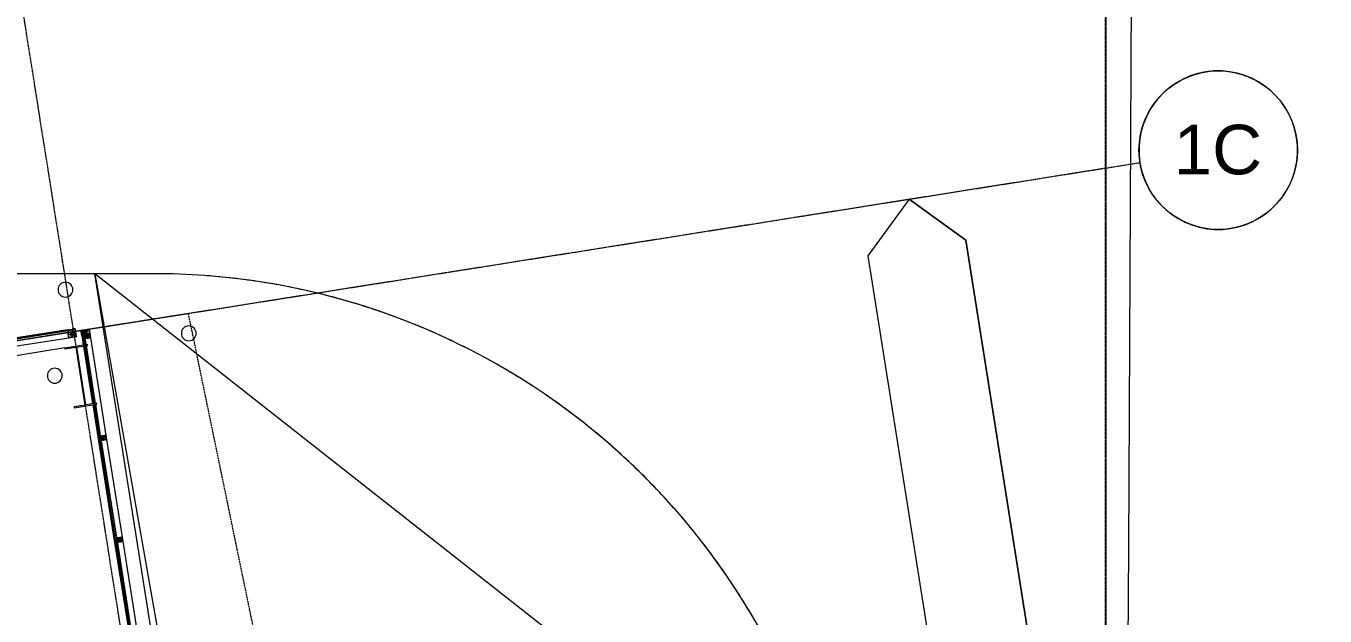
# Model space of a CAD drawing. Header units: millimetres. Extents: x -2612262 to -2065320, y 3717813 to 4283368.
# Drawn here: x -2237882 to -2224773, y 4049691 to 4055643 of the extents above; entities that cross this region are included whole.
import ezdxf

# ---------------------------------------------------------------- set-up
doc = ezdxf.new("R2010")
doc.units = ezdxf.units.MM
for name, pattern in [('AEC_Double Dash', [39, 15, -4, 6, -4, 6, -4]), ('Aligning Line', [3.2004, 1.6002, -1.6002]), ('BOUNDARY Tighter', [8, 4, -2, 0, -2]), ('Grid Line', [21, 12, -3, 3, -3]), ('Overhead', [4, 2.5, -1.5])]:
    doc.linetypes.add(name, pattern=pattern)
for name, color, linetype, lineweight in [('A-DETL', 90, 'Continuous', 18), ('A-DETL-GENF', 92, 'Continuous', 5), ('A-FLOR', 192, 'Continuous', 5), ('A-FLOR-OVHD', 1, 'Overhead', 13), ('A-GENM', 13, 'Continuous', 5), ('A-GLAZ-CWMG', 51, 'Continuous', 5), ('C-PROP-LINE', 91, 'AEC_Double Dash', 13), ('C-TOPO', 7, 'Continuous', 5), ('C-TOPO-MAJR', 7, 'Continuous', 20), ('G-ANNO-REFR', 1, 'Aligning Line', 5), ('P-SANR-FIXT', 6, 'Continuous', 5), ('Q-SPCQ', 91, 'Continuous', 5), ('S-BEAM', 12, 'Continuous', 5), ('S-GRID', 1, 'Continuous', 5), ('S-GRID-IDEN', 1, 'Continuous', 5)]:
    doc.layers.add(name, color=color, linetype=linetype, lineweight=lineweight)
doc.styles.add('Arial', font='arial.ttf', dxfattribs={"height": 500})
picture_1 = doc.add_image_def('image1.jpg', size_in_pixel=(6528, 5638))

# ---------------------------------------------------------------- blocks, each defined once
blk = doc.blocks.new('Structural Framing 19 - Structural Framing 1-1145889-GA - Part B')
at = {"layer": 'S-BEAM', "lineweight": 13}
for p, q in [((-2237262, 4052430), (-2237490, 4052394)), ((-2237490, 4052394), (-2237488, 4052385)), ((-2237488, 4052385), (-2237379, 4052402)), ((-2237379, 4052402), (-2237287, 4051819)), ((-2237369, 4052403), (-2237261, 4052421)), ((-2237277, 4051821), (-2237369, 4052403)), ((-2237261, 4052421), (-2237262, 4052430)), ((-2237287, 4051819), (-2237396, 4051802)), ((-2237396, 4051802), (-2237394, 4051792)), ((-2237394, 4051792), (-2237167, 4051828)), ((-2237169, 4051838), (-2237277, 4051821)), ((-2237167, 4051828), (-2237169, 4051838))]:
    blk.add_line(p, q, dxfattribs=at)
blk = doc.blocks.new('Downpipe - Straight - 01 - 150D-1493271-GA - Part B')
at = {"layer": 'P-SANR-FIXT'}
for start, end in [(0, 180), (360, 180), (180, 0), (180, 360)]:
    blk.add_arc((-40, 100), 75, start, end, dxfattribs=at)
blk = doc.blocks.new('Bollard_Typical - 150mm Diameter - BOL001 _fixed_-1895789-GA - Part B')
at = {"layer": 'Q-SPCQ'}
for start, end in [(360, 180), (180, 0)]:
    blk.add_arc((1.2, -75), 75, start, end, dxfattribs=at)
blk = doc.blocks.new('Rectangular Mullion - DPANMF BT2-1105307-GA - Part B')
at = {"layer": 'A-DETL-GENF'}
for p, q in [((-42, 65), (-47, 65)), ((-47, 65), (-47, 11)), ((-47, 11), (-37, 11)), ((-46, 65), (11, 65)), ((13, 67), (-45, 67)), ((-45, 34), (-45, 63)), ((-45, 63), (-42, 63)), ((-45, 12), (-45, 30)), ((-37, 12), (-45, 12)), ((-25, 33), (-44, 33)), ((-44, 31), (-25, 31)), ((-42, 63), (-42, 65)), ((-37, 11), (-37, 12)), ((-2, 41), (-15, 41)), ((-15, 40), (4, 40)), ((4, 24), (-15, 24)), ((-15, 23), (-2, 23)), ((-2, 44), (-2, 41)), ((-2, 23), (-2, 20)), ((-1, 41), (-1, 44)), ((1, 41), (-1, 41)), ((-1, 20), (-1, 23)), ((-1, 23), (1, 23)), ((11, 46), (0, 46)), ((0, 46), (0, 42)), ((0, 22), (0, 14)), ((0, 14), (1, 14)), ((1, 42), (1, 45)), ((1, 45), (11, 45)), ((1, 20), (1, 23)), ((11, 20), (1, 20)), ((1, 14), (1, 19)), ((1, 19), (11, 19)), ((4, 41), (2, 42)), ((2, 22), (4, 24)), ((8, 4), (2, 4)), ((2, 4), (2, 0)), ((3, -1), (3, 2)), ((3, 2), (6, 2)), ((3, 1), (3, -2)), ((4, -2), (4, 1)), ((6, 2), (6, -14)), ((8, -5), (8, 4)), ((11, 65), (11, 46)), ((11, 45), (11, 20)), ((11, 19), (11, -5)), ((13, -7), (13, 67)), ((-46, -6), (-48, 0)), ((-44, -7), (-46, -6)), ((-44, -11), (-46, -11)), ((-46, -11), (-46, -16)), ((-46, -12), (-46, -11)), ((-46, -11), (-43, -11)), ((-46, -16), (2, -16)), ((-44, -1), (-43, -6)), ((-42, -6), (-44, -1)), ((-44, -14), (-44, -11)), ((0, -14), (-44, -14)), ((-43, -11), (-43, -12)), ((0, -12), (0, -14)), ((2, -11), (1, -11)), ((2, -2), (2, -11)), ((2, -16), (2, -12)), ((2, -12), (3, -12)), ((2, -13), (2, -16)), ((2, -16), (8, -16)), ((4, -3), (4, -2)), ((4, -12), (4, -3)), ((6, -14), (4, -14)), ((11, -5), (8, -5)), ((8, -16), (8, -7)), ((8, -7), (13, -7))]:
    blk.add_line(p, q, dxfattribs=at)
for centre, radius, start, end in [((-44, 34), 1, 180, 270), ((-44, 30), 1, 90, 180), ((-25, 34), 1, 270, 350.1209), ((-25, 30), 1, 9.879, 90), ((-15, 32), 9.2, 88.3739, 170.1209), ((-15, 32), 9.2, 189.879, 270), ((-15, 32), 8, 88.2562, 270), ((-1, 44), 0.5, 0, 180), ((-1, 20), 0.5, 180, 0), ((3, 0), 0.834, 180, 303.9612), ((4, 40), 0.3, 270, 60), ((4, 24), 0.3, 300, 90), ((-48, -1), 0.4, 19.6375, 186.4047), ((-10, -1), 39.1, 179.0481, 193.7613), ((-44, -10), 3.39, 193.7613, 216.2723), ((-44, -1), 0.32, 21.9882, 191.4702), ((-44, -6), 0.48, 253.5726, 11.4702), ((-46, 0), 11.6, 282.7142, 356.5551), ((-41, -6), 0.88, 201.9882, 317.4298), ((-82, 37), 59.8, 313.8532, 321.0063), ((-35, -1), 0.4, 353.0736, 139.4168), ((1, -12), 0.7, 90, 180), ((2, -11), 0.5, 270, 0), ((3, -12), 0.5, 270, 0), ((4, -14), 0.5, 180, 270)]:
    blk.add_arc(centre, radius, start, end, dxfattribs=at)
for points, knots in [([(-45, 67), (-45, 67), (-45, 67), (-46, 67), (-46, 67), (-46, 67), (-46, 66), (-46, 66), (-46, 66), (-46, 66), (-46, 65), (-46, 65), (-46, 65), (-46, 65), (-46, 65), (-46, 65), (-46, 65)], [0, 0, 0, 0, 0.0625, 0.125, 0.177083, 0.229167, 0.291667, 0.375, 0.458333, 0.541667, 0.625, 0.708333, 0.770833, 0.84375, 0.916667, 1, 1, 1, 1]), ([(0, 42), (0, 42), (0, 42), (0, 42), (0, 41), (1, 41), (1, 41), (1, 41), (1, 41), (1, 41), (1, 42)], [0, 0, 0, 0, 0.333333, 0.416667, 0.5, 0.583333, 0.666667, 0.75, 0.84375, 1, 1, 1, 1]), ([(1, 23), (1, 23), (1, 23), (1, 23), (1, 23), (1, 23), (1, 23), (0, 23), (0, 22), (0, 22), (0, 22), (0, 22), (0, 22)], [0, 0, 0, 0, 0.083333, 0.1875, 0.291667, 0.375, 0.458333, 0.583333, 0.666667, 0.75, 0.875, 1, 1, 1, 1]), ([(2, 42), (2, 42), (2, 42), (1, 42), (1, 42), (1, 42), (1, 41), (1, 41)], [0, 0, 0, 0, 0.25, 0.5, 0.75, 0.875, 1, 1, 1, 1]), ([(1, 23), (1, 23), (1, 23), (1, 23), (1, 22), (1, 22), (2, 22), (2, 22)], [0, 0, 0, 0, 0.125, 0.25, 0.375, 0.625, 1, 1, 1, 1]), ([(4, 1), (4, 1), (4, 1), (4, 1), (4, 1), (4, 1), (3, 1), (3, 1), (3, 1)], [0, 0, 0, 0, 0.166667, 0.333333, 0.5, 0.666667, 0.791667, 1, 1, 1, 1]), ([(-47, -12), (-47, -12), (-46, -12), (-46, -13), (-46, -12), (-46, -12)], [0, 0, 0, 0, 0.470588, 0.735294, 1, 1, 1, 1]), ([(3, -2), (3, -2), (3, -2), (3, -2), (3, -2), (2, -2), (2, -2), (2, -2), (2, -2), (2, -2)], [0, 0, 0, 0, 0.222222, 0.388889, 0.555556, 0.666667, 0.777778, 0.888889, 1, 1, 1, 1]), ([(4, -14), (4, -14), (4, -14), (4, -13), (4, -13), (3, -13), (3, -13), (3, -13), (3, -13), (3, -13), (3, -13), (2, -12), (2, -12), (2, -13), (2, -13)], [0, 0, 0, 0, 0.0625, 0.125, 0.1875, 0.25, 0.3125, 0.375, 0.5, 0.583333, 0.708333, 0.802083, 0.911458, 1, 1, 1, 1])]:
    blk.add_open_spline(points, degree=3, knots=knots, dxfattribs=at)
blk = doc.blocks.new('Rectangular Mullion - Frame_Framed Facade_Danpal_DPANMF BT2-2874145-GA - Part B')
at = {"layer": 'A-GLAZ-CWMG'}
for p, q in [((-60, 55), (-60, 57)), ((-13, 1), (-60, 1)), ((-13, -24), (-13, 1)), ((-59, -26), (-59, -21)), ((-59, -21), (-57, -21)), ((-57, -21), (-57, -24)), ((-6, -26), (-11, -26)), ((0, -17), (-6, -17)), ((-6, -17), (-6, -26))]:
    blk.add_line(p, q, dxfattribs=at)
blk = doc.blocks.new('MulticellPanel_Polycarbonate_Danpal_1040w - Grey-V94-GA - Part B')
at = {"layer": 'A-GENM'}
h = blk.add_hatch(dxfattribs=at)
h.set_pattern_fill('FP_29', color=256, style=0, pattern_type=2)
h.set_pattern_definition([(81, (1576394.66, -4352682.2), (-790.15067, 125.14757), []), (171, (1576394.66, -4352682.2), (-125.14757, -790.15067), [])])
h.paths.add_polyline_path([(-515, -6), (-513, -1), (-519, -3)])
h.paths.add_polyline_path([(-520, -14), (-515, -11), (-515, -6), (-520, -4)])
h.paths.add_polyline_path([(-520, -2), (-513, -1), (-520, 7)])
h.paths.add_polyline_path([(-511, 0), (511, 0), (519, 8), (517, 16), (-517, 16), (-519, 8)])
h.paths.add_polyline_path([(515, -6), (519, -3), (513, -1)])
h.paths.add_polyline_path([(520, -14), (520, -4), (515, -6), (515, -11), (519, -13)])
h.paths.add_polyline_path([(513, -1), (520, -2), (520, 7)])
for p, q in [((-520, 13), (-520, 9)), ((-520, 7), (-520, -2)), ((517, 16), (-517, 16)), ((520, -2), (520, 7)), ((-520, -4), (-520, -14)), ((-519, -15), (-516, -15)), ((-515, -6), (-513, -1)), ((-515, -11), (-513, -6)), ((-513, -6), (-515, -6)), ((-513, -10), (-515, -11)), ((-514, -14), (-513, -10)), ((-511, 0), (511, 0)), ((513, -1), (515, -6)), ((515, -6), (513, -6)), ((513, -6), (515, -11)), ((515, -11), (513, -10)), ((513, -10), (514, -14)), ((516, -15), (519, -15)), ((520, -14), (520, -4))]:
    blk.add_line(p, q, dxfattribs=at)
for centre, radius, start, end in [((-517, 13), 3, 90, 180), ((-520, 8), 1.2, 270.0002, 89.9998), ((517, 13), 3, 45, 90), ((520, 8), 1.2, 180, 269.9998), ((-520, -3), 1.2, 270.0002, 89.9998), ((-519, -14), 1.5, 180, 270), ((-516, -14), 1.5, 270, 333.1609), ((-511, -2), 2, 90, 158.7864), ((511, -2), 2, 21.2136, 90), ((516, -14), 1.5, 206.8391, 270), ((520, -3), 1.2, 90.0002, 269.9998), ((519, -14), 1.5, 270, 360)]:
    blk.add_arc(centre, radius, start, end, dxfattribs=at)
blk = doc.blocks.new('Rectangular Mullion - Frame_Framed Facade_Danpal_DPANMF BT1-1887978-GA - Part B')
at = {"layer": 'A-GLAZ-CWMG'}
for p, q in [((-2237462, 4052577), (-2238437, 4052423)), ((-2237416, 4052579), (-2238436, 4052417)), ((-2237459, 4052551), (-2238427, 4052397)), ((-2237386, 4052589), (-2237409, 4052586)), ((-2237385, 4052584), (-2237408, 4052580)), ((-2237382, 4052563), (-2237399, 4052560)), ((-2237373, 4052507), (-2237391, 4052504)), ((-2237386, 4052589), (-2237385, 4052584)), ((-2237385, 4052584), (-2237382, 4052563)), ((-2237382, 4052563), (-2237381, 4052559)), ((-2237373, 4052511), (-2237373, 4052507)), ((-2237450, 4052495), (-2238424, 4052341))]:
    blk.add_line(p, q, dxfattribs=at)
blk = doc.blocks.new('MulticellPanel_Polycarbonate_Danpal_1040w - Grey-V95-GA - Part B')
at = {"layer": 'A-GENM'}
h = blk.add_hatch(dxfattribs=at)
h.set_pattern_fill('FP_30', color=256, style=0, pattern_type=2)
h.set_pattern_definition([(351, (-4350014.7, -1575770.8), (125.14757, 790.15067), []), (81, (-4350014.7, -1575770.8), (-790.15067, 125.14757), [])])
h.paths.add_polyline_path([(-513, -1), (-519, -3), (-515, -6)])
h.paths.add_polyline_path([(-520, 7), (-520, -2), (-513, -1)])
h.paths.add_polyline_path([(-519, 8), (-511, 0), (511, 0), (519, 8), (517, 16), (-517, 16)])
h.paths.add_polyline_path([(-520, -4), (-519, -13), (-515, -11), (-515, -6)])
h.paths.add_polyline_path([(513, -1), (515, -6), (519, -3)])
h.paths.add_polyline_path([(513, -1), (520, -2), (520, 7)])
h.paths.add_polyline_path([(515, -6), (515, -11), (520, -14), (520, -4)])
for p, q in [((-520, 13), (-520, 9)), ((-520, 7), (-520, -2)), ((517, 16), (-517, 16)), ((520, 9), (520, 13)), ((520, -2), (520, 7)), ((-520, -4), (-520, -13)), ((-519, -15), (-516, -15)), ((-515, -6), (-513, -1)), ((-515, -11), (-513, -6)), ((-513, -6), (-515, -6)), ((-513, -10), (-515, -11)), ((-514, -13), (-513, -10)), ((-511, 0), (511, 0)), ((513, -1), (515, -6)), ((515, -6), (513, -6)), ((513, -6), (515, -11)), ((515, -11), (513, -10)), ((513, -10), (514, -14)), ((516, -15), (519, -15)), ((520, -14), (520, -4))]:
    blk.add_line(p, q, dxfattribs=at)
for centre, radius, start, end in [((-517, 13), 3, 90, 180), ((-520, 8), 1.2, 270.0002, 89.9998), ((517, 13), 3, 360, 90), ((520, 8), 1.2, 90.0002, 269.9998), ((-520, -3), 1.2, 270.0002, 89.9998), ((-519, -14), 1.5, 225, 270), ((-516, -14), 1.5, 270, 333.1609), ((-511, -2), 2, 90, 158.7864), ((511, -2), 2, 21.2136, 90), ((516, -14), 1.5, 206.8391, 270), ((520, -3), 1.2, 90.0002, 269.9998), ((519, -14), 1.5, 270, 360)]:
    blk.add_arc(centre, radius, start, end, dxfattribs=at)
blk = doc.blocks.new('Rectangular Mullion - Frame_Framed Facade_Danpal_DPANMF BT1-1887959-GA - Part B')
at = {"layer": 'A-GLAZ-CWMG'}
for p, q in [((-2241518, 4051929), (-2242545, 4051766)), ((-2241519, 4051935), (-2242501, 4051779)), ((-2241521, 4051907), (-2242496, 4051753)), ((-2241506, 4051852), (-2242487, 4051697)), ((-2242554, 4051771), (-2242559, 4051770)), ((-2242558, 4051764), (-2242559, 4051770)), ((-2242553, 4051765), (-2242558, 4051764)), ((-2242558, 4051761), (-2242558, 4051764))]:
    blk.add_line(p, q, dxfattribs=at)
blk = doc.blocks.new('Rectangular Mullion - Frame_Framed Facade_Danpal_DPANMF BT2-2874204-GA - Part B')
at = {"layer": 'A-GLAZ-CWMG'}
for p, q in [((-60, 55), (-60, 57)), ((-13, 1), (-60, 1)), ((-13, -24), (-13, 1)), ((-59, -26), (-59, -21)), ((-59, -21), (-57, -21)), ((-57, -21), (-57, -24)), ((-5, -26), (-11, -26)), ((0, -17), (-5, -17)), ((-5, -17), (-5, -26))]:
    blk.add_line(p, q, dxfattribs=at)
blk = doc.blocks.new('MulticellPanel_Polycarbonate_Danpal_1040w - Grey-V96-GA - Part B')
at = {"layer": 'A-GENM'}
h = blk.add_hatch(dxfattribs=at)
h.set_pattern_fill('FP_31', color=256, style=0, pattern_type=2)
h.set_pattern_definition([(351, (-4351054.7, -1575770.8), (125.14757, 790.15067), []), (81, (-4351054.7, -1575770.8), (-790.15067, 125.14757), [])])
h.paths.add_polyline_path([(-513, -1), (-519, -3), (-515, -6)])
h.paths.add_polyline_path([(-520, 7), (-520, -2), (-513, -1)])
h.paths.add_polyline_path([(-519, 8), (-511, 0), (511, 0), (519, 8), (517, 16), (-517, 16)])
h.paths.add_polyline_path([(-520, -4), (-520, -14), (-515, -11), (-515, -6)])
h.paths.add_polyline_path([(513, -1), (515, -6), (519, -3)])
h.paths.add_polyline_path([(513, -1), (520, -2), (520, 7)])
h.paths.add_polyline_path([(515, -6), (515, -11), (520, -14), (520, -4)])
for p, q in [((-520, 13), (-520, 9)), ((-520, 7), (-520, -2)), ((517, 16), (-517, 16)), ((520, 9), (520, 13)), ((520, -2), (520, 7)), ((-520, -4), (-520, -14)), ((-519, -15), (-516, -15)), ((-515, -6), (-513, -1)), ((-515, -11), (-513, -6)), ((-513, -6), (-515, -6)), ((-513, -10), (-515, -11)), ((-514, -14), (-513, -10)), ((-511, 0), (511, 0)), ((513, -1), (515, -6)), ((515, -6), (513, -6)), ((513, -6), (515, -11)), ((515, -11), (513, -10)), ((513, -10), (514, -14)), ((516, -15), (519, -15)), ((520, -14), (520, -4))]:
    blk.add_line(p, q, dxfattribs=at)
for centre, radius, start, end in [((-517, 13), 3, 90, 180), ((-520, 8), 1.2, 270.0002, 89.9998), ((517, 13), 3, 360, 90), ((520, 8), 1.2, 90.0002, 269.9998), ((-520, -3), 1.2, 270.0002, 89.9998), ((-519, -14), 1.5, 180, 270), ((-516, -14), 1.5, 270, 333.1609), ((-511, -2), 2, 90, 158.7864), ((511, -2), 2, 21.2136, 90), ((516, -14), 1.5, 206.8391, 270), ((520, -3), 1.2, 90.0002, 269.9998), ((519, -14), 1.5, 270, 360)]:
    blk.add_arc(centre, radius, start, end, dxfattribs=at)
blk = doc.blocks.new('MulticellPanel_Polycarbonate_Danpal_1040w - Grey-V97-GA - Part B')
at = {"layer": 'A-GENM'}
h = blk.add_hatch(dxfattribs=at)
h.set_pattern_fill('FP_32', color=256, style=0, pattern_type=2)
h.set_pattern_definition([(351, (-4352094.7, -1575770.8), (125.14757, 790.15067), []), (81, (-4352094.7, -1575770.8), (-790.15067, 125.14757), [])])
h.paths.add_polyline_path([(-513, -1), (-519, -3), (-515, -6)])
h.paths.add_polyline_path([(-520, 7), (-520, -2), (-513, -1)])
h.paths.add_polyline_path([(-519, 8), (-511, 0), (511, 0), (519, 8), (517, 16), (-517, 16)])
h.paths.add_polyline_path([(-520, -4), (-520, -14), (-515, -11), (-515, -6)])
h.paths.add_polyline_path([(513, -1), (515, -6), (519, -3)])
h.paths.add_polyline_path([(513, -1), (520, -2), (520, 7)])
h.paths.add_polyline_path([(515, -6), (515, -11), (520, -14), (520, -4)])
for p, q in [((-520, 13), (-520, 9)), ((-520, 7), (-520, -2)), ((517, 16), (-517, 16)), ((520, 9), (520, 13)), ((520, -2), (520, 7)), ((-520, -4), (-520, -14)), ((-519, -15), (-516, -15)), ((-515, -6), (-513, -1)), ((-515, -11), (-513, -6)), ((-513, -6), (-515, -6)), ((-513, -10), (-515, -11)), ((-514, -14), (-513, -10)), ((-511, 0), (511, 0)), ((513, -1), (515, -6)), ((515, -6), (513, -6)), ((513, -6), (515, -11)), ((515, -11), (513, -10)), ((513, -10), (514, -14)), ((516, -15), (519, -15)), ((520, -14), (520, -4))]:
    blk.add_line(p, q, dxfattribs=at)
for centre, radius, start, end in [((-517, 13), 3, 90, 180), ((-520, 8), 1.2, 270.0002, 89.9998), ((517, 13), 3, 360, 90), ((520, 8), 1.2, 90.0002, 269.9998), ((-520, -3), 1.2, 270.0002, 89.9998), ((-519, -14), 1.5, 180, 270), ((-516, -14), 1.5, 270, 333.1609), ((-511, -2), 2, 90, 158.7864), ((511, -2), 2, 21.2136, 90), ((516, -14), 1.5, 206.8391, 270), ((520, -3), 1.2, 90.0002, 269.9998), ((519, -14), 1.5, 270, 360)]:
    blk.add_arc(centre, radius, start, end, dxfattribs=at)
blk = doc.blocks.new('MulticellPanel_Polycarbonate_Danpal_1040w - Grey-2874182-GA - Part B')
at = {"layer": 'A-GENM'}
for p, q in [((-27, 13), (-27, 9)), ((-27, 7), (-27, -2)), ((24, 16), (-24, 16)), ((27, 9), (27, 13)), ((27, -2), (27, 7)), ((-27, -4), (-27, -14)), ((-25, -15), (-22, -15)), ((-22, -6), (-20, -2)), ((-22, -11), (-20, -8)), ((-18, 0), (18, 0)), ((22, -6), (19, -6)), ((19, -6), (22, -11)), ((22, -11), (19, -10)), ((19, -10), (21, -13)), ((20, -1), (22, -6)), ((22, -15), (25, -15)), ((27, -13), (27, -4))]:
    blk.add_line(p, q, dxfattribs=at)
for centre, radius, start, end in [((-24, 13), 3, 90, 180), ((-27, 8), 1.2, 270.0002, 89.9998), ((24, 13), 3, 360, 90), ((27, 8), 1.2, 90.0002, 269.9998), ((-27, -3), 1.2, 270.0002, 89.9998), ((-25, -14), 1.5, 180, 270), ((-22, -14), 1.5, 270, 333.1609), ((-18, -2), 2, 90, 124.3932), ((18, -2), 2, 21.2136, 90), ((22, -14), 1.5, 206.8391, 270), ((25, -14), 1.5, 270, 315), ((27, -3), 1.2, 90.0002, 269.9998)]:
    blk.add_arc(centre, radius, start, end, dxfattribs=at)
blk = doc.blocks.new('Rectangular Mullion - Frame_Framed Facade_Danpal_DPANMF BT1-1113569-GA - Part B')
at = {"layer": 'A-GLAZ-CWMG'}
for p, q in [((-2231891, 4013047), (-2232918, 4012885)), ((-2231890, 4013041), (-2232917, 4012879)), ((-2231893, 4013020), (-2232908, 4012859)), ((-2231878, 4012965), (-2232905, 4012802))]:
    blk.add_line(p, q, dxfattribs=at)
blk = doc.blocks.new('Rectangular Mullion - Frame_Framed Facade_Danpal_DPANMF BT1-V98-GA - Part B')
at = {"layer": 'A-GLAZ-CWMG'}
for p, q in [((-2237316, 4052506), (-2237303, 4052424)), ((-2237310, 4052507), (-2237297, 4052425)), ((-2237289, 4052504), (-2237277, 4052428)), ((-2237234, 4052519), (-2237071, 4051492)), ((-2237302, 4052414), (-2237209, 4051831)), ((-2237296, 4052415), (-2237204, 4051832)), ((-2237275, 4052418), (-2237183, 4051836)), ((-2237208, 4051821), (-2237154, 4051479)), ((-2237202, 4051822), (-2237148, 4051480)), ((-2237181, 4051826), (-2237128, 4051490))]:
    blk.add_line(p, q, dxfattribs=at)
blk = doc.blocks.new('Rectangular Mullion - DPAEC50-1105308-GA - Part B')
at = {"layer": 'A-DETL-GENF'}
for p, q in [((24, 54), (-24, 54)), ((-24, 54), (-24, 5)), ((-23, 3), (-18, 3)), ((-22, 7), (-22, 34)), ((-21, 43), (-21, 50)), ((-21, 35), (-18, 35)), ((-17, 7), (-21, 6)), ((-20, 51), (-1, 51)), ((-20, 41), (-20, 43)), ((-15, 18), (-20, 9)), ((-20, 9), (-15, 17)), ((-20, 9), (-20, 7)), ((-20, 8), (-20, 9)), ((-14, 8), (-20, 8)), ((-20, 7), (-14, 7)), ((-17, 40), (-19, 40)), ((-10, 37), (-18, 37)), ((-18, 35), (-18, 22)), ((-16, 22), (-17, 35)), ((-17, 35), (-9, 35)), ((-9, 20), (-14, 20)), ((-14, 19), (-10, 19)), ((-9, 9), (-13, 8)), ((-13, 7), (-7, 9)), ((-8, 2), (-12, 1)), ((-12, 1), (-9, 1)), ((-8, 37), (-9, 37)), ((9, 34), (-9, 34)), ((-9, 34), (-8, 34)), ((-7, 9), (-9, 5)), ((-9, 4), (-7, 4)), ((-8, 36), (-8, 37)), ((-8, 34), (-8, 22)), ((-8, 5), (-6, 10)), ((-6, 10), (-8, 9)), ((-8, 2), (-6, 5)), ((-6, 5), (-8, 5)), ((-7, 4), (-8, 2)), ((-7, 22), (-7, 34)), ((-7, 34), (7, 34)), ((-4, 23), (3, 23)), ((3, 23), (-4, 23)), ((-1, 51), (0, 52)), ((0, 52), (1, 51)), ((1, 51), (20, 51)), ((8, 9), (6, 10)), ((6, 10), (8, 5)), ((8, 5), (6, 5)), ((6, 5), (8, 2)), ((7, 34), (7, 22)), ((9, 5), (7, 9)), ((7, 9), (13, 7)), ((8, 2), (7, 4)), ((7, 4), (9, 4)), ((9, 37), (8, 37)), ((8, 37), (8, 36)), ((8, 22), (8, 34)), ((8, 34), (9, 34)), ((12, 1), (8, 2)), ((9, 35), (17, 35)), ((14, 20), (9, 20)), ((13, 8), (9, 9)), ((9, 1), (12, 1)), ((18, 37), (10, 37)), ((10, 19), (14, 19)), ((20, 8), (14, 8)), ((14, 7), (20, 7)), ((20, 9), (15, 18)), ((15, 17), (20, 9)), ((17, 35), (16, 22)), ((19, 40), (17, 40)), ((21, 6), (17, 7)), ((18, 22), (18, 35)), ((18, 35), (21, 35)), ((18, 3), (23, 3)), ((20, 43), (20, 41)), ((20, 7), (20, 9)), ((20, 9), (20, 8)), ((21, 50), (21, 43)), ((22, 34), (22, 7)), ((24, 5), (24, 54))]:
    blk.add_line(p, q, dxfattribs=at)
for centre, radius, start, end in [((-23, 5), 1, 180, 270), ((-21, 39), 2.1, 75, 15), ((-21, 34), 1, 90, 180), ((-21, 7), 1, 180, 275), ((-20, 50), 1.2, 90, 180), ((-21, 39), 3.7, 75, 100.9055), ((-21, 39), 3.7, 325.4192, 15), ((-9, 28), 6, 90, 178.5709), ((137, 25), 152, 178.5709, 182.4896), ((137, 25), 152, 182.9076, 186.319), ((-9, 28), 5.2, 90, 178.5709), ((137, 25), 151, 178.5709, 181.8369), ((137, 25), 151, 182.064, 186.2791), ((137, 25), 152, 186.7358, 188.8939), ((137, 25), 151, 186.7315, 189.0318), ((-12, 2), 0.975, 188.8939, 275.24), ((-10, 38), 0.706, 289.0493, 354.5477), ((-4, 17), 6.58, 156.7371, 181.8449), ((16, 17), 26.5, 181.8449, 197.5886), ((-9, 36), 1, 270, 360), ((-4, 17), 5.98, 90, 181.8449), ((-4, 17), 6.58, 131.8412, 150.9148), ((16, 17), 25.9, 181.8449, 197.6717), ((-9, 4), 0.4, 157.1611, 284), ((-9, 2), 0.963, 275.24, 334.4387), ((-4, 17), 6.58, 90, 125.1634), ((3, 17), 5.98, 358.1551, 90), ((3, 17), 6.58, 54.8366, 90), ((9, 36), 1, 180, 270), ((3, 17), 6.58, 29.0852, 48.1588), ((-16, 17), 25.9, 342.3283, 358.1551), ((9, 2), 0.963, 205.5613, 264.76), ((10, 38), 0.706, 185.4523, 250.9507), ((9, 28), 6, 1.4287, 89.9792), ((9, 28), 5.2, 1.4291, 90), ((-16, 17), 26.5, 342.4114, 358.1551), ((9, 4), 0.4, 256, 22.8389), ((3, 17), 6.58, 358.1551, 23.2629), ((-137, 25), 151, 350.9682, 353.2685), ((12, 2), 0.975, 264.76, 351.1061), ((-137, 25), 151, 353.7209, 357.936), ((-137, 25), 152, 351.1061, 353.2642), ((-137, 25), 151, 358.1631, 1.4291), ((-137, 25), 152, 353.681, 357.0924), ((-137, 25), 152, 357.5109, 1.4287), ((21, 39), 3.7, 165, 214.5808), ((21, 39), 2.1, 165, 105), ((20, 50), 1.2, 360, 90), ((21, 39), 3.7, 79.0945, 105), ((21, 34), 1, 360, 90), ((21, 7), 1, 265, 360), ((23, 5), 1, 270, 360)]:
    blk.add_arc(centre, radius, start, end, dxfattribs=at)
for points, knots in [([(-18, 22), (-18, 22), (-18, 21), (-17, 21), (-17, 21), (-17, 21), (-17, 22), (-16, 22), (-16, 22), (-16, 22), (-16, 22)], [0, 0, 0, 0, 0.125, 0.25, 0.5, 0.625, 0.75, 0.875, 0.9375, 1, 1, 1, 1]), ([(-18, 3), (-18, 3), (-18, 4), (-18, 4), (-17, 4), (-17, 4), (-17, 4), (-17, 4), (-17, 5), (-17, 5), (-17, 5), (-17, 5), (-16, 6), (-16, 6), (-16, 6), (-16, 6), (-16, 6), (-17, 7), (-17, 7), (-17, 7), (-17, 7)], [0, 0, 0, 0, 0.083333, 0.166667, 0.208333, 0.25, 0.333333, 0.375, 0.416667, 0.458333, 0.5, 0.583333, 0.666667, 0.729167, 0.791667, 0.84375, 0.885417, 0.927083, 0.96875, 1, 1, 1, 1]), ([(16, 22), (16, 22), (16, 22), (16, 22), (17, 22), (17, 22), (17, 21), (18, 21), (18, 22)], [0, 0, 0, 0, 0.0625, 0.125, 0.1875, 0.3125, 0.4375, 1, 1, 1, 1]), ([(17, 7), (17, 7), (17, 7), (17, 7), (16, 6), (16, 6), (16, 6), (16, 6), (16, 6), (17, 5), (17, 5), (17, 4), (18, 3), (18, 3)], [0, 0, 0, 0, 0.03125, 0.072917, 0.114583, 0.15625, 0.208333, 0.270833, 0.333333, 0.416667, 0.583333, 0.75, 1, 1, 1, 1])]:
    blk.add_open_spline(points, degree=3, knots=knots, dxfattribs=at)
blk = doc.blocks.new('Rectangular Mullion - Mullion_FramedFacade_Danpal_DPAEC50-2873940-GA - Part B')
at = {"layer": 'A-GLAZ-CWMG'}
for p, q in [((-18, 3), (-23, 3)), ((-20, 9), (-22, 9)), ((-21, 6), (-17, 7)), ((-20, 7), (-20, 9)), ((-14, 7), (-20, 7)), ((-9, 1), (-12, 1)), ((-8, 9), (-6, 10)), ((-6, 10), (-8, 5)), ((-8, 5), (-6, 5)), ((-6, 5), (-8, 2)), ((3, 23), (-4, 23)), ((8, 5), (6, 10)), ((6, 10), (8, 9)), ((8, 2), (6, 5)), ((6, 5), (8, 5)), ((12, 1), (9, 1)), ((20, 7), (14, 7)), ((17, 7), (21, 6)), ((23, 3), (18, 3)), ((22, 9), (20, 9)), ((20, 9), (20, 7))]:
    blk.add_line(p, q, dxfattribs=at)
for centre, radius, start, end in [((-23, 5), 1, 180, 270), ((-21, 7), 1, 227.5, 275), ((137, 25), 152, 186.7358, 188.8939), ((-12, 2), 0.975, 188.8939, 275.24), ((-4, 17), 5.98, 90, 181.8449), ((16, 17), 25.9, 181.8449, 197.6717), ((-9, 2), 0.963, 275.24, 334.4387), ((3, 17), 5.98, 358.1551, 90), ((-16, 17), 25.9, 342.3283, 358.1551), ((9, 2), 0.963, 205.5613, 264.76), ((12, 2), 0.975, 264.76, 351.1061), ((-137, 25), 152, 351.1061, 353.2642), ((21, 7), 1, 265, 0), ((23, 5), 1, 270, 0)]:
    blk.add_arc(centre, radius, start, end, dxfattribs=at)
for points, knots in [([(-17, 7), (-17, 7), (-17, 7), (-17, 7), (-16, 6), (-16, 6), (-16, 6), (-16, 6), (-16, 6), (-17, 5), (-17, 5), (-17, 5), (-17, 5), (-17, 4), (-17, 4), (-17, 4), (-17, 4), (-18, 4), (-18, 4), (-18, 3), (-18, 3)], [-1, -1, -1, -1, -0.96875, -0.927083, -0.885417, -0.84375, -0.791667, -0.729167, -0.666667, -0.583333, -0.5, -0.458333, -0.416667, -0.375, -0.333333, -0.25, -0.208333, -0.166667, -0.083333, 0, 0, 0, 0]), ([(18, 3), (18, 3), (17, 4), (17, 5), (17, 5), (16, 6), (16, 6), (16, 6), (16, 6), (16, 6), (17, 7), (17, 7), (17, 7), (17, 7)], [-1, -1, -1, -1, -0.75, -0.583333, -0.416667, -0.333333, -0.270833, -0.208333, -0.15625, -0.114583, -0.072917, -0.03125, 0, 0, 0, 0])]:
    blk.add_open_spline(points, degree=3, knots=knots, dxfattribs=at)
blk = doc.blocks.new('Rectangular Mullion - Mullion_FramedFacade_Danpal_DPAEC50-V99-GA - Part B')
at = {"layer": 'A-GLAZ-CWMG'}
for p, q in [((-18, 3), (-23, 3)), ((-20, 9), (-22, 9)), ((-21, 6), (-17, 7)), ((-20, 7), (-20, 9)), ((-14, 7), (-20, 7)), ((-9, 1), (-12, 1)), ((-8, 9), (-6, 10)), ((-6, 10), (-8, 5)), ((-8, 5), (-6, 5)), ((-6, 5), (-8, 2)), ((3, 23), (-4, 23)), ((12, 1), (9, 1)), ((20, 7), (14, 7)), ((17, 7), (21, 6)), ((23, 3), (18, 3)), ((22, 9), (20, 9)), ((20, 9), (20, 7))]:
    blk.add_line(p, q, dxfattribs=at)
for centre, radius, start, end in [((-23, 5), 1, 180, 270), ((-21, 7), 1, 227.5, 275), ((137, 25), 152, 186.7358, 188.8939), ((-12, 2), 0.975, 188.8939, 275.24), ((-4, 17), 5.98, 90, 181.8449), ((16, 17), 25.9, 181.8449, 197.6717), ((-9, 2), 0.963, 275.24, 334.4387), ((3, 17), 5.98, 55.8183, 90), ((3, 17), 5.98, 358.1551, 39.3845), ((-16, 17), 25.9, 342.3283, 358.1551), ((12, 2), 0.975, 264.76, 351.1061), ((-137, 25), 152, 351.1061, 353.2642), ((21, 7), 1, 265, 0), ((23, 5), 1, 270, 0)]:
    blk.add_arc(centre, radius, start, end, dxfattribs=at)
for points, knots in [([(-17, 7), (-17, 7), (-17, 7), (-17, 7), (-16, 6), (-16, 6), (-16, 6), (-16, 6), (-16, 6), (-17, 5), (-17, 5), (-17, 5), (-17, 5), (-17, 4), (-17, 4), (-17, 4), (-17, 4), (-18, 4), (-18, 4), (-18, 3), (-18, 3)], [-1, -1, -1, -1, -0.96875, -0.927083, -0.885417, -0.84375, -0.791667, -0.729167, -0.666667, -0.583333, -0.5, -0.458333, -0.416667, -0.375, -0.333333, -0.25, -0.208333, -0.166667, -0.083333, 0, 0, 0, 0]), ([(18, 3), (18, 3), (17, 4), (17, 5), (17, 5), (16, 6), (16, 6), (16, 6), (16, 6), (16, 6), (17, 7), (17, 7), (17, 7), (17, 7)], [-1, -1, -1, -1, -0.75, -0.583333, -0.416667, -0.333333, -0.270833, -0.208333, -0.15625, -0.114583, -0.072917, -0.03125, 0, 0, 0, 0])]:
    blk.add_open_spline(points, degree=3, knots=knots, dxfattribs=at)
blk = doc.blocks.new('Rectangular Mullion - Mullion_FramedFacade_Danpal_DPAEC50-V100-GA - Part B')
at = {"layer": 'A-GLAZ-CWMG'}
for p, q in [((-18, 3), (-23, 3)), ((-20, 9), (-22, 9)), ((-21, 6), (-17, 7)), ((-20, 7), (-20, 9)), ((-14, 7), (-20, 7)), ((-9, 1), (-12, 1)), ((-8, 9), (-6, 10)), ((-6, 10), (-8, 5)), ((-8, 5), (-6, 5)), ((-6, 5), (-8, 2)), ((3, 23), (-4, 23)), ((6, 10), (8, 9)), ((8, 5), (6, 9)), ((8, 2), (6, 4)), ((12, 1), (9, 1)), ((20, 7), (14, 7)), ((17, 7), (21, 6)), ((23, 3), (18, 3)), ((22, 9), (20, 9)), ((20, 9), (20, 7))]:
    blk.add_line(p, q, dxfattribs=at)
for centre, radius, start, end in [((-23, 5), 1, 180, 270), ((-21, 7), 1, 227.5, 275), ((137, 25), 152, 186.7358, 188.8939), ((-12, 2), 0.975, 188.8939, 275.24), ((-4, 17), 5.98, 90, 181.8449), ((16, 17), 25.9, 189.7583, 197.6717), ((-9, 2), 0.963, 275.24, 334.4387), ((3, 17), 5.98, 358.1551, 44.0776), ((-16, 17), 25.9, 342.3283, 358.1551), ((9, 2), 0.963, 205.5613, 264.76), ((12, 2), 0.975, 264.76, 351.1061), ((-137, 25), 152, 351.1061, 353.2642), ((21, 7), 1, 265, 0), ((23, 5), 1, 270, 0)]:
    blk.add_arc(centre, radius, start, end, dxfattribs=at)
for points, knots in [([(-17, 7), (-17, 7), (-17, 7), (-17, 7), (-16, 6), (-16, 6), (-16, 6), (-16, 6), (-16, 6), (-17, 5), (-17, 5), (-17, 5), (-17, 5), (-17, 4), (-17, 4), (-17, 4), (-17, 4), (-18, 4), (-18, 4), (-18, 3), (-18, 3)], [-1, -1, -1, -1, -0.96875, -0.927083, -0.885417, -0.84375, -0.791667, -0.729167, -0.666667, -0.583333, -0.5, -0.458333, -0.416667, -0.375, -0.333333, -0.25, -0.208333, -0.166667, -0.083333, 0, 0, 0, 0]), ([(18, 3), (18, 3), (17, 4), (17, 5), (17, 5), (16, 6), (16, 6), (16, 6), (16, 6), (16, 6), (17, 7), (17, 7), (17, 7), (17, 7)], [-1, -1, -1, -1, -0.75, -0.583333, -0.416667, -0.333333, -0.270833, -0.208333, -0.15625, -0.114583, -0.072917, -0.03125, 0, 0, 0, 0])]:
    blk.add_open_spline(points, degree=3, knots=knots, dxfattribs=at)
blk = doc.blocks.new('Rectangular Mullion - Frame_Framed Facade_Danpal_DPANMF BT1-2874143-GA - Part B')
at = {"layer": 'A-GLAZ-CWMG'}
for p, q in [((-2237327, 4052572), (-2237321, 4052573)), ((-2237327, 4052572), (-2237326, 4052567)), ((-2237321, 4052573), (-2237318, 4052574)), ((-2237321, 4052573), (-2237320, 4052568)), ((-2237319, 4052560), (-2237310, 4052507)), ((-2237318, 4052514), (-2237316, 4052506)), ((-2237235, 4052526), (-2237234, 4052519))]:
    blk.add_line(p, q, dxfattribs=at)
blk = doc.blocks.new('Family - ___-240017-GA - Part B')
at = {"layer": 'C-PROP-LINE', "color": 20}
blk.add_line((-2226983, 4059444), (-2226983, 4044556), dxfattribs=at)
blk = doc.blocks.new('Dimension - Grids _2D_ - 1-200-639481-GA - Part B')
at = {"layer": 'A-DETL-GENF'}
for p, q in [((-9323, 500), (-9823, 0)), ((-9823, 0), (-9323, 500)), ((9677, 500), (-9323, 500)), ((-9323, 500), (9677, 500)), ((-9823, 0), (-9323, -500)), ((-9823, 0), (-9323, -500)), ((-9323, -500), (9677, -500)), ((-9323, -500), (9677, -500))]:
    blk.add_line(p, q, dxfattribs=at)
blk = doc.blocks.new('Grid - A1-203820-GA - Part B')
at = {"layer": 'S-GRID-IDEN'}
blk.add_circle((0, 0), 4, dxfattribs=at)
for start, end in [(360, 180), (180, 360)]:
    blk.add_arc((0, 0), 4, start, end, dxfattribs=at)

msp = doc.modelspace()

# ---------------------------------------------------------------- linework, layer by layer
at = {"layer": 'A-DETL', "linetype": 'BOUNDARY Tighter', "lineweight": 25}
msp.add_line((-2226983.4, 4044555.5), (-2226983.4, 4059443.9), dxfattribs=at)
at = {"layer": 'A-FLOR'}
for p, q in [((-2226714.7, 4059143.9), (-2226755.8, 4050371.8)), ((-2236588.2, 4053143.9), (-2256857.7, 4053143.9)), ((-2237103.1, 4052607.6), (-2237188.1, 4053143.9)), ((-2237381.8, 4052563.4), (-2237326.8, 4052572.1)), ((-2237244.4, 4052585.2), (-2237103.1, 4052607.6)), ((-2231180, 4015211.4), (-2237103.1, 4052607.6)), ((-2237489.6, 4052394.5), (-2242531.4, 4051595.9)), ((-2226755.8, 4050371.8), (-2226791.8, 4046176.5))]:
    msp.add_line(p, q, dxfattribs=at)
for points in [[(-2236076.7, 4053125.2), (-2236246.8, 4053137.7), (-2236417.5, 4053143.9), (-2236588.2, 4053143.9)], [(-2236006.8, 4053119.7), (-2236030.1, 4053121.7), (-2236053.4, 4053123.5), (-2236076.7, 4053125.2)], [(-2235717.3, 4053089.5), (-2235813.5, 4053101.6), (-2235910, 4053111.6), (-2236006.6, 4053119.7)], [(-2235429.3, 4053047.3), (-2235525, 4053063.4), (-2235621, 4053077.4), (-2235717.2, 4053089.5)], [(-2234860, 4052927.2), (-2234954, 4052951.1), (-2235048.5, 4052973.1), (-2235143.4, 4052993.2)], [(-2234579.5, 4052849.5), (-2234672.4, 4052877.3), (-2234765.9, 4052903.2), (-2234859.9, 4052927.2)], [(-2234302.4, 4052760.2), (-2234394.1, 4052791.9), (-2234486.5, 4052821.6), (-2234579.4, 4052849.5)], [(-2233760.8, 4052547.5), (-2233849.5, 4052586.7), (-2233939.1, 4052624), (-2234029.4, 4052659.5)], [(-2233497, 4052424.4), (-2233584.1, 4052467.2), (-2233672, 4052508.3), (-2233760.8, 4052547.5)], [(-2233238.6, 4052290.5), (-2233323.8, 4052336.9), (-2233410, 4052381.6), (-2233497, 4052424.4)], [(-2232739.7, 4051991), (-2232820.7, 4052044.4), (-2232902.8, 4052096), (-2232986, 4052145.9)], [(-2232499.9, 4051826), (-2232578.7, 4051882.6), (-2232658.6, 4051937.7), (-2232739.7, 4051991)], [(-2232267.3, 4051651.1), (-2232343.6, 4051711), (-2232421.2, 4051769.3), (-2232499.9, 4051826)], [(-2231415.2, 4050859.8), (-2231545.9, 4051003.2), (-2231682.6, 4051141.1), (-2231824.7, 4051273.2)], [(-2231223.6, 4050640.7), (-2231285.9, 4050715), (-2231349.8, 4050788.1), (-2231415.2, 4050859.8)], [(-2230868.6, 4050179.6), (-2230924.6, 4050258.8), (-2230982.1, 4050336.9), (-2231041.3, 4050413.8)], [(-2230705.8, 4049938.3), (-2230758.4, 4050019.8), (-2230812.7, 4050100.3), (-2230868.6, 4050179.6)], [(-2230553.2, 4049690.5), (-2230602.3, 4049774.2), (-2230653.2, 4049856.8), (-2230705.8, 4049938.3)]]:
    msp.add_open_spline(points, degree=3, dxfattribs=at)
for points, knots in [([(-2235143.4, 4052993.2), (-2235214.6, 4053008.2), (-2235309.8, 4053026.7), (-2235405.4, 4053043.3), (-2235429.3, 4053047.3)], [-0.147058824, -0.147058824, -0.147058824, -0.147058824, -0.125, -0.117647059, -0.117647059, -0.117647059, -0.117647059]), ([(-2234029.4, 4052659.5), (-2234074.5, 4052677.2), (-2234165.2, 4052711.7), (-2234256.6, 4052744.4), (-2234302.4, 4052760.2)], [-0.264705419, -0.264705419, -0.264705419, -0.264705419, -0.25, -0.235295088, -0.235295088, -0.235295088, -0.235295088]), ([(-2232986, 4052145.9), (-2233006.8, 4052158.4), (-2233090.3, 4052207.9), (-2233174.7, 4052255.7), (-2233238.6, 4052290.5)], [-0.382352353, -0.382352353, -0.382352353, -0.382352353, -0.375, -0.352941176, -0.352941176, -0.352941176, -0.352941176]), ([(-2231824.8, 4051273.2), (-2231895.8, 4051339.2), (-2232040.8, 4051468.3), (-2232190.9, 4051591.2), (-2232267.3, 4051651.1)], [-0.529411765, -0.529411765, -0.529411765, -0.529411765, -0.5, -0.470588761, -0.470588761, -0.470588761, -0.470588761]), ([(-2231041.3, 4050413.8), (-2231085.7, 4050471.5), (-2231146.1, 4050547.4), (-2231208, 4050622.1), (-2231223.6, 4050640.7)], [-0.647058824, -0.647058824, -0.647058824, -0.647058824, -0.625, -0.61764761, -0.61764761, -0.61764761, -0.61764761])]:
    msp.add_open_spline(points, degree=3, knots=knots, dxfattribs=at)
at = {"layer": 'A-FLOR-OVHD'}
for p in [(-2325995, 4038527.9), (-2325995, 4038527.9), (-2232185.8, 4033132), (-2232185.8, 4033132)]:
    msp.add_line(p, (-2236242.9, 4052743.8), dxfattribs=at)
at = {"layer": 'C-TOPO'}
msp.add_arc((-2236588.2, 4046143.9), 7000, 9.00033, 85.80959, dxfattribs=at)
at = {"layer": 'C-TOPO-MAJR', "color": 8, "lineweight": 15}
for p, q in [((-2229674.4, 4047239), (-2237188.1, 4053143.9)), ((-2237188.1, 4053143.9), (-2236145.4, 4047226.1))]:
    msp.add_line(p, q, dxfattribs=at)
at = {"layer": 'S-GRID', "linetype": 'Grid Line'}
for p, q in [((-2229896.4, 4005189.8), (-2239295.5, 4064531.7)), ((-2325985, 4038529.5), (-2226640.2, 4054264.8))]:
    msp.add_line(p, q, dxfattribs=at)

# ---------------------------------------------------------------- block references
at = {"layer": 'A-DETL-GENF', "rotation": 279.0003283881447}
msp.add_blockref('Dimension - Grids _2D_ - 1-200-639481-GA - Part B', (-2227432.4, 4044194.2), dxfattribs=at)
at = {"layer": 'A-GENM'}
for name, p, rotation in [('MulticellPanel_Polycarbonate_Danpal_1040w - Grey-V94-GA - Part B', (-2237919.4, 4052478.2), 9.000328388146853), ('MulticellPanel_Polycarbonate_Danpal_1040w - Grey-2874182-GA - Part B', (-2237294.4, 4052536.8), 99.00029522341306), ('MulticellPanel_Polycarbonate_Danpal_1040w - Grey-V97-GA - Part B', (-2237208.9, 4051996.8), 99.00029522341306), ('MulticellPanel_Polycarbonate_Danpal_1040w - Grey-V96-GA - Part B', (-2237046.2, 4050969.6), 99.00029522341306), ('MulticellPanel_Polycarbonate_Danpal_1040w - Grey-V95-GA - Part B', (-2236883.5, 4049942.4), 99.00029522341306)]:
    msp.add_blockref(name, p, dxfattribs=dict(at, rotation=rotation))
at = {"layer": 'A-GLAZ-CWMG'}
for name in ['Rectangular Mullion - Frame_Framed Facade_Danpal_DPANMF BT1-1887978-GA - Part B', 'Rectangular Mullion - Frame_Framed Facade_Danpal_DPANMF BT1-2874143-GA - Part B', 'Rectangular Mullion - Frame_Framed Facade_Danpal_DPANMF BT1-V98-GA - Part B']:
    msp.add_blockref(name, (0, 0), dxfattribs=at)
at = {"layer": 'A-GLAZ-CWMG', "extrusion": (0, 0, -1)}
for name, p, rotation in [('Rectangular Mullion - DPANMF BT2-1105307-GA - Part B', (2237414.1, 4052568.4), 170.9996716118532), ('Rectangular Mullion - Frame_Framed Facade_Danpal_DPANMF BT2-2874145-GA - Part B', (2237399.4, 4052560.6), 170.9996716118532), ('Rectangular Mullion - DPAEC50-1105308-GA - Part B', (2237405.8, 4052559.6), 170.9996716118532), ('Rectangular Mullion - Mullion_FramedFacade_Danpal_DPAEC50-V100-GA - Part B', (2237405.8, 4052559.6), 170.9996716118532), ('Rectangular Mullion - DPANMF BT2-1105307-GA - Part B', (2237308.5, 4052561.6), 80.99970477658692), ('Rectangular Mullion - Frame_Framed Facade_Danpal_DPANMF BT2-2874204-GA - Part B', (2237300.7, 4052576.3), 80.99970477658692), ('Rectangular Mullion - DPAEC50-1105308-GA - Part B', (2237290.2, 4052510.4), 80.99970477658692), ('Rectangular Mullion - Mullion_FramedFacade_Danpal_DPAEC50-V99-GA - Part B', (2237290.2, 4052510.4), 80.99970477658692), ('Rectangular Mullion - DPAEC50-1105308-GA - Part B', (2237127.5, 4051483.2), 80.99970477658692), ('Rectangular Mullion - Mullion_FramedFacade_Danpal_DPAEC50-2873940-GA - Part B', (2237127.5, 4051483.2), 80.99970477658692), ('Rectangular Mullion - DPAEC50-1105308-GA - Part B', (2236964.9, 4050456), 80.99970477658692), ('Rectangular Mullion - Mullion_FramedFacade_Danpal_DPAEC50-2873940-GA - Part B', (2236964.9, 4050456), 80.99970477658692)]:
    msp.add_blockref(name, p, dxfattribs=dict(at, rotation=rotation))
at = {"layer": 'A-GLAZ-CWMG'}
for name, p, rotation in [('Rectangular Mullion - Frame_Framed Facade_Danpal_DPANMF BT1-1113569-GA - Part B', (1775894.9, 6283367.8), 89.99996683532423), ('Rectangular Mullion - Frame_Framed Facade_Danpal_DPANMF BT1-1887959-GA - Part B', (1814945.2, 6291968.2), 89.99996683529663)]:
    msp.add_blockref(name, p, dxfattribs=dict(at, rotation=rotation))
at = {"layer": 'C-PROP-LINE', "color": 20}
msp.add_blockref('Family - ___-240017-GA - Part B', (0, 0), dxfattribs=at)
at = {"layer": 'P-SANR-FIXT'}
msp.add_blockref('Downpipe - Straight - 01 - 150D-1493271-GA - Part B', (-2237550.8, 4052014.4), dxfattribs=at)
at = {"layer": 'Q-SPCQ'}
for p in [(-2237484.6, 4053058.1), (-2236239.6, 4052617)]:
    msp.add_blockref('Bollard_Typical - 150mm Diameter - BOL001 _fixed_-1895789-GA - Part B', p, dxfattribs=at)
at = {"layer": 'S-BEAM'}
msp.add_blockref('Structural Framing 19 - Structural Framing 1-1145889-GA - Part B', (0, 0), dxfattribs=at)
at = {"layer": 'S-GRID-IDEN', "xscale": 199.9999999999999, "yscale": 199.9999999999999, "zscale": 199.9999999999999, "rotation": 279.0003283881443}
msp.add_blockref('Grid - A1-203820-GA - Part B', (-2225850, 4054389.9), dxfattribs=at)

# ---------------------------------------------------------------- texts
at = {"layer": 'S-GRID-IDEN', "insert": (-2226300.4, 4054646.2), "char_height": 500, "width": 1074.261, "attachment_point": 1, "style": 'Arial'}
msp.add_mtext('1C', dxfattribs=at)

# ---------------------------------------------------------------- pictures from other files: only their frames are drawn
at = {"layer": 'G-ANNO-REFR'}
image = msp.add_image(picture_1, insert=(-2382054.9, 4283368.1), size_in_units=(433000, 373966.6), rotation=-122.11743, dxfattribs=at)
image.dxf.flags = 15

doc.saveas('drawing.dxf')
